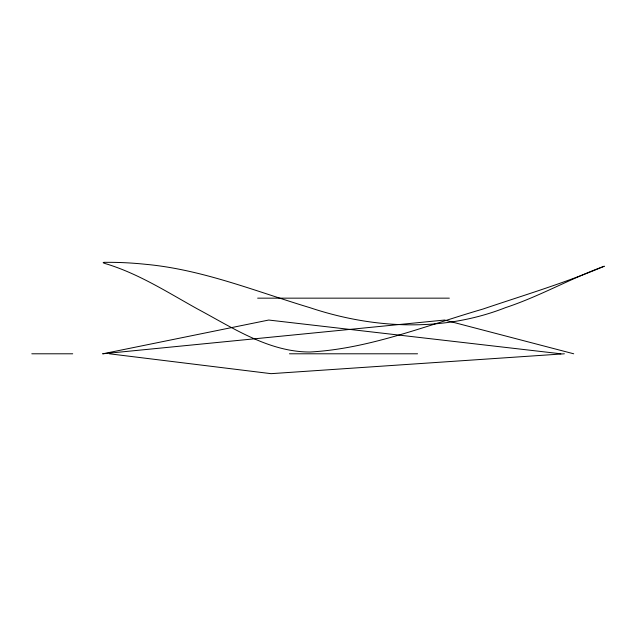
<?xml version="1.0" encoding="UTF-8"?>
<svg xmlns="http://www.w3.org/2000/svg" width="636" height="636" viewBox="0 0 636 636"><rect width="100%" height="100%" fill="white"/><g stroke="black" fill="none" stroke-linecap="round" stroke-linejoin="round"><path stroke-width="0.95" d="M102.841 353.791L268.718 320.043L560.849 353.791M102.746 353.791L444.596 320.043L573.712 353.791M564.378 353.791L271.071 373.666L109.368 353.791M257.652 298.157L449.342 298.157M31.8 353.791L72.711 353.791M289.452 353.791L417.55 353.791M604.2 266.253C564.728 283.036 523.356 295.374 482.724 309.128C425.889 325.592 369.564 348.743 309.923 352.018C268.615 351.954 232.927 327.866 197.796 309.128C168.468 292.854 139.841 274.386 107.603 264.282C103.032 262.978 100.544 262.096 107.269 262.334C120.045 262.278 132.829 262.97 145.533 264.298C202.399 269.505 255.624 291.36 309.835 307.641C372.974 328.764 442.783 332.318 505.501 307.641C539.463 296.44 570.659 278.449 604.2 266.253"/></g></svg>
